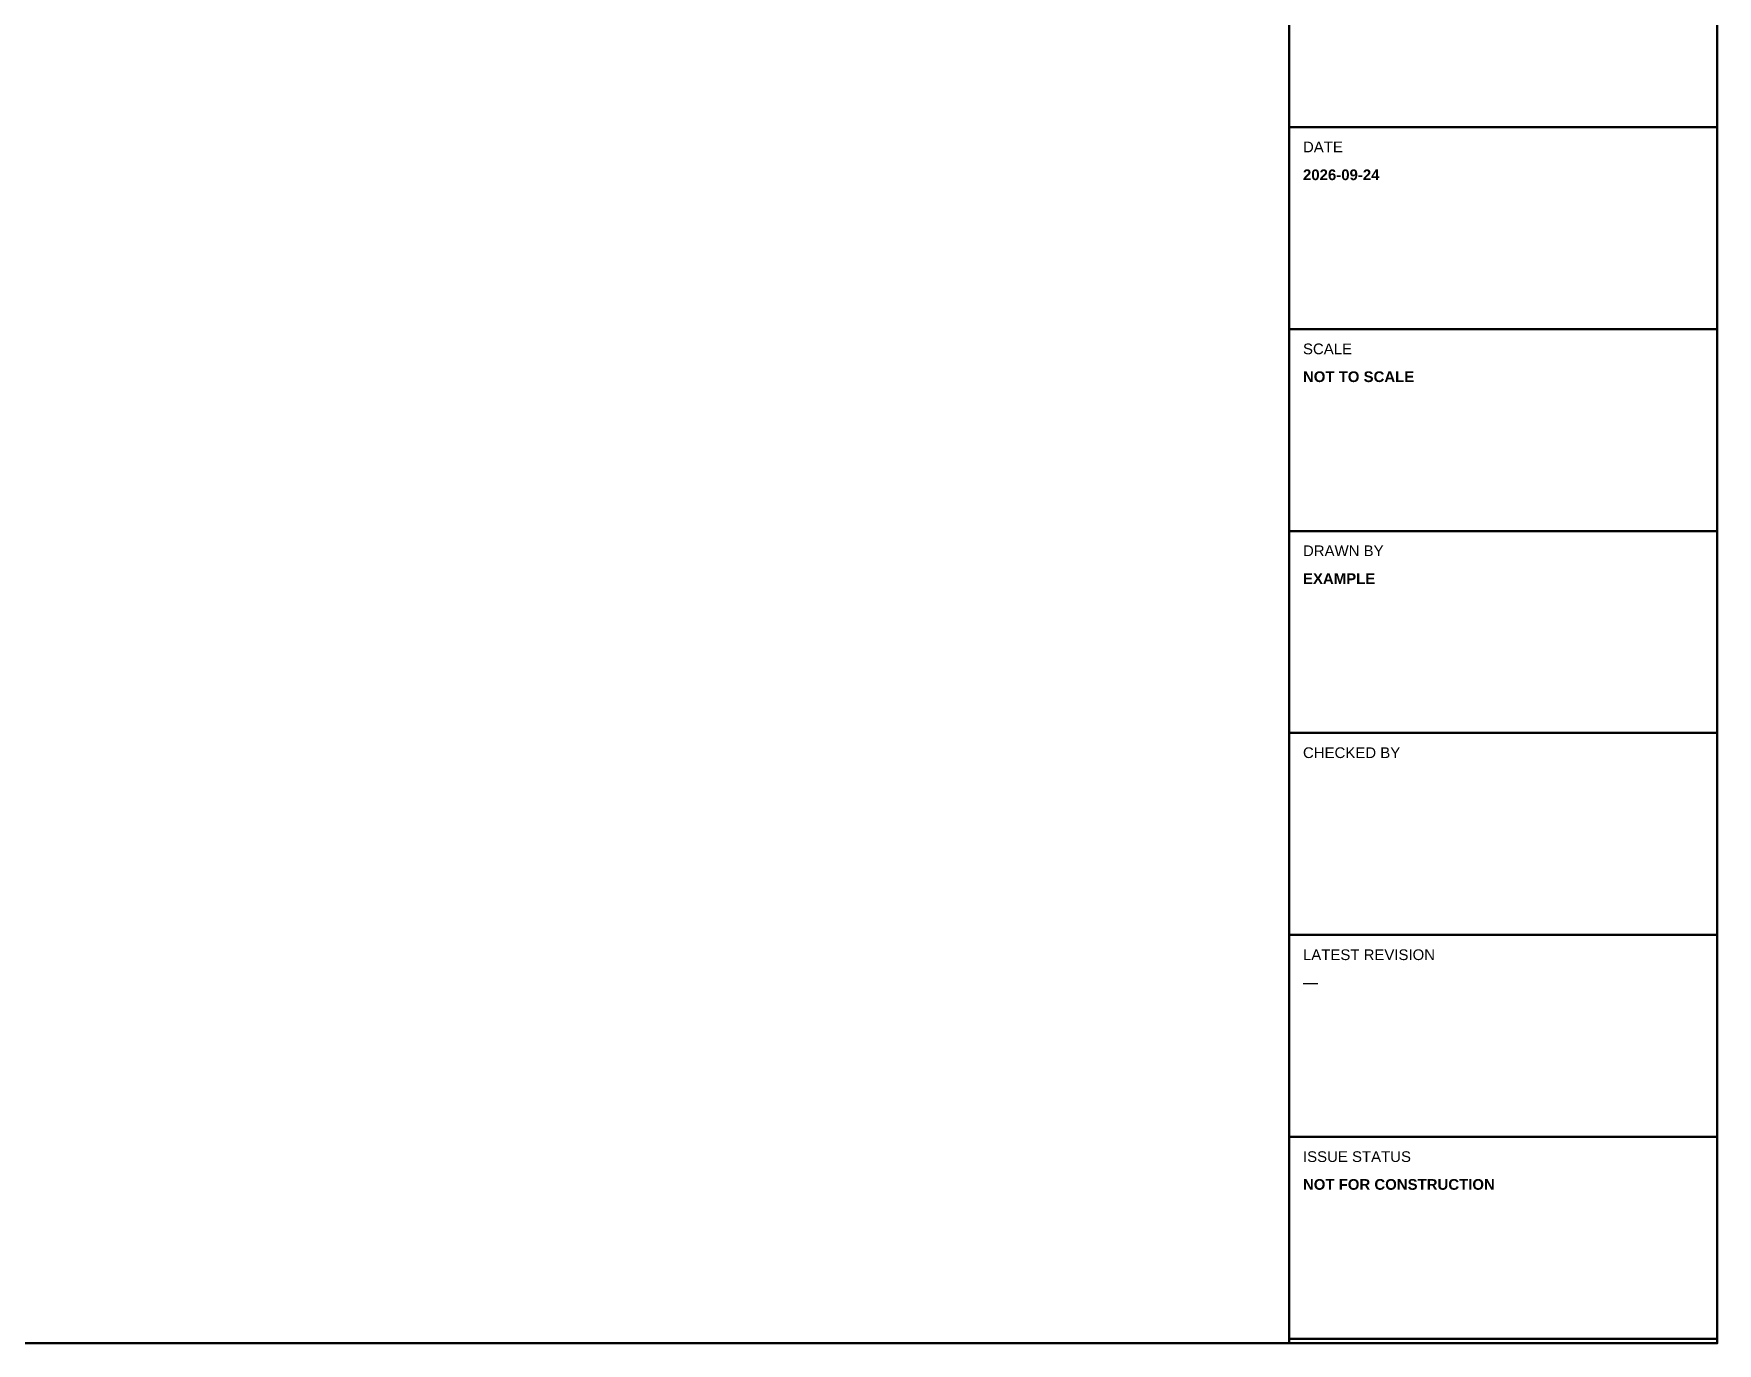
# Model space of a CAD drawing. Header units: inches. Extents: x 0.5 to 73.5, y 0.5 to 23.5.
# Drawn here: x 20.75 to 35.5, y 0.5 to 11.97 of the extents above; entities that cross this region are included whole.
import ezdxf

# ---------------------------------------------------------------- set-up
doc = ezdxf.new("R2010")
doc.units = ezdxf.units.IN
doc.header["$MEASUREMENT"] = 0
doc.layers.add('E-ANNO-TTLB', color=7, linetype='Continuous', lineweight=50)
doc.styles.add('BOLD', font='arialbd.ttf')
doc.styles.add('MAIN', font='arial.ttf')

msp = doc.modelspace()

# ---------------------------------------------------------------- linework, layer by layer
at = {"layer": 'E-ANNO-TTLB'}
for p, q in [((31.75, 11.155), (35.5, 11.155)), ((31.75, 9.386), (35.5, 9.386)), ((31.75, 7.617), (35.5, 7.617)), ((31.75, 5.848), (35.5, 5.848)), ((31.75, 4.078), (35.5, 4.078)), ((31.75, 2.309), (35.5, 2.309)), ((31.75, 0.54), (35.5, 0.54))]:
    msp.add_line(p, q, dxfattribs=at)
for points in [[(0.5, 0.5), (35.5, 0.5), (35.5, 23.5), (0.5, 23.5)], [(31.75, 0.5), (35.5, 0.5), (35.5, 23.5), (31.75, 23.5)]]:
    msp.add_lwpolyline(points, close=True, dxfattribs=at)

# ---------------------------------------------------------------- texts
at = {"layer": 'E-ANNO-TTLB', "style": 'MAIN'}
for s, height, p in [('DATE', 0.0938, (31.87, 10.935)), ('SCALE', 0.0938, (31.87, 9.166)), ('DRAWN BY', 0.0938, (31.87, 7.397)), ('CHECKED BY', 0.0938, (31.87, 5.628)), ('LATEST REVISION', 0.09375, (31.87, 3.858)), ('ISSUE STATUS', 0.09375, (31.87, 2.089))]:
    msp.add_text(s, height=height, dxfattribs=at).set_placement(p)
at = {"layer": 'E-ANNO-TTLB', "attachment_point": 1, "line_spacing_factor": 1.45, "style": 'BOLD'}
for s, insert, char_height, width in [('2026-09-24', (31.87, 10.785), 0.0938, 0.72704), ('NOT TO SCALE', (31.87, 9.016), 0.09375, 1.04442), ('EXAMPLE', (31.87, 7.247), 0.0938, 0.68871), ('—', (31.87, 3.708), 0.0938, 0.16627), ('NOT FOR CONSTRUCTION', (31.87, 1.939), 0.09375, 1.77865)]:
    msp.add_mtext(s, dxfattribs=dict(at, insert=insert, char_height=char_height, width=width))

doc.saveas('drawing.dxf')
